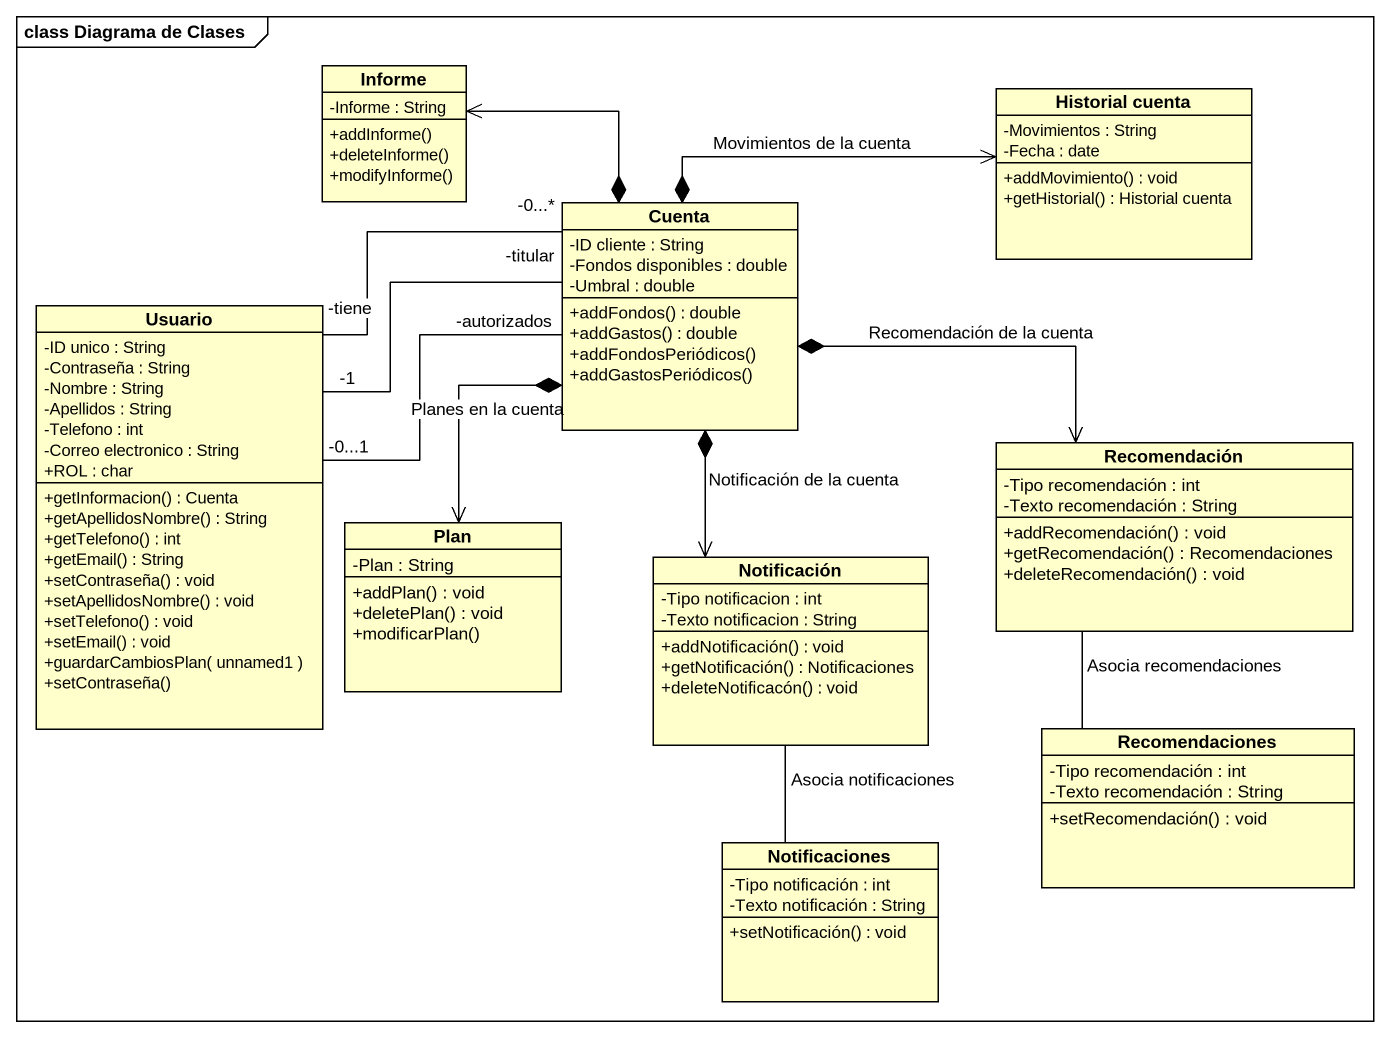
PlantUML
@startuml
mainframe class Diagrama de Clases
hide circle
hide empty members
skinparam classAttributeIconSize 0
class Informe {
  -Informe : String
  +addInforme()
  +deleteInforme()
  +modifyInforme()
}
class "Historial cuenta" as Historial_cuenta {
  -Movimientos : String
  -Fecha : date
  +addMovimiento() : void
  +getHistorial() : Historial cuenta
}
class Cuenta {
  -ID cliente : String
  -Fondos disponibles : double
  -Umbral : double
  +addFondos() : double
  +addGastos() : double
  +addFondosPeriódicos()
  +addGastosPeriódicos()
}
class Usuario {
  -ID unico : String
  -Contraseña : String
  -Nombre : String
  -Apellidos : String
  -Telefono : int
  -Correo electronico : String
  +ROL : char
  +getInformacion() : Cuenta
  +getApellidosNombre() : String
  +getTelefono() : int
  +getEmail() : String
  +setContraseña() : void
  +setApellidosNombre() : void
  +setTelefono() : void
  +setEmail() : void
  +guardarCambiosPlan( unnamed1 )
  +setContraseña()
}
class Recomendación {
  -Tipo recomendación : int
  -Texto recomendación : String
  +addRecomendación() : void
  +getRecomendación() : Recomendaciones
  +deleteRecomendación() : void
}
class Plan {
  -Plan : String
  +addPlan() : void
  +deletePlan() : void
  +modificarPlan()
}
class Notificación {
  -Tipo notificacion : int
  -Texto notificacion : String
  +addNotificación() : void
  +getNotificación() : Notificaciones
  +deleteNotificacón() : void
}
class Recomendaciones {
  -Tipo recomendación : int
  -Texto recomendación : String
  +setRecomendación() : void
}
class Notificaciones {
  -Tipo notificación : int
  -Texto notificación : String
  +setNotificación() : void
}
Cuenta *-up-> Informe
Cuenta *-right-> Historial_cuenta : Movimientos de la cuenta
Cuenta *-right-> Recomendación : Recomendación de la cuenta
Cuenta *--> Plan : Planes en la cuenta
Cuenta *--> Notificación : Notificación de la cuenta
Usuario "-1" -right- "-titular" Cuenta
Usuario "-tiene" -right- "-0...*" Cuenta
Usuario "-0...1" -right- "-autorizados" Cuenta
Recomendación -- Recomendaciones : Asocia recomendaciones
Notificación -- Notificaciones : Asocia notificaciones
@enduml
